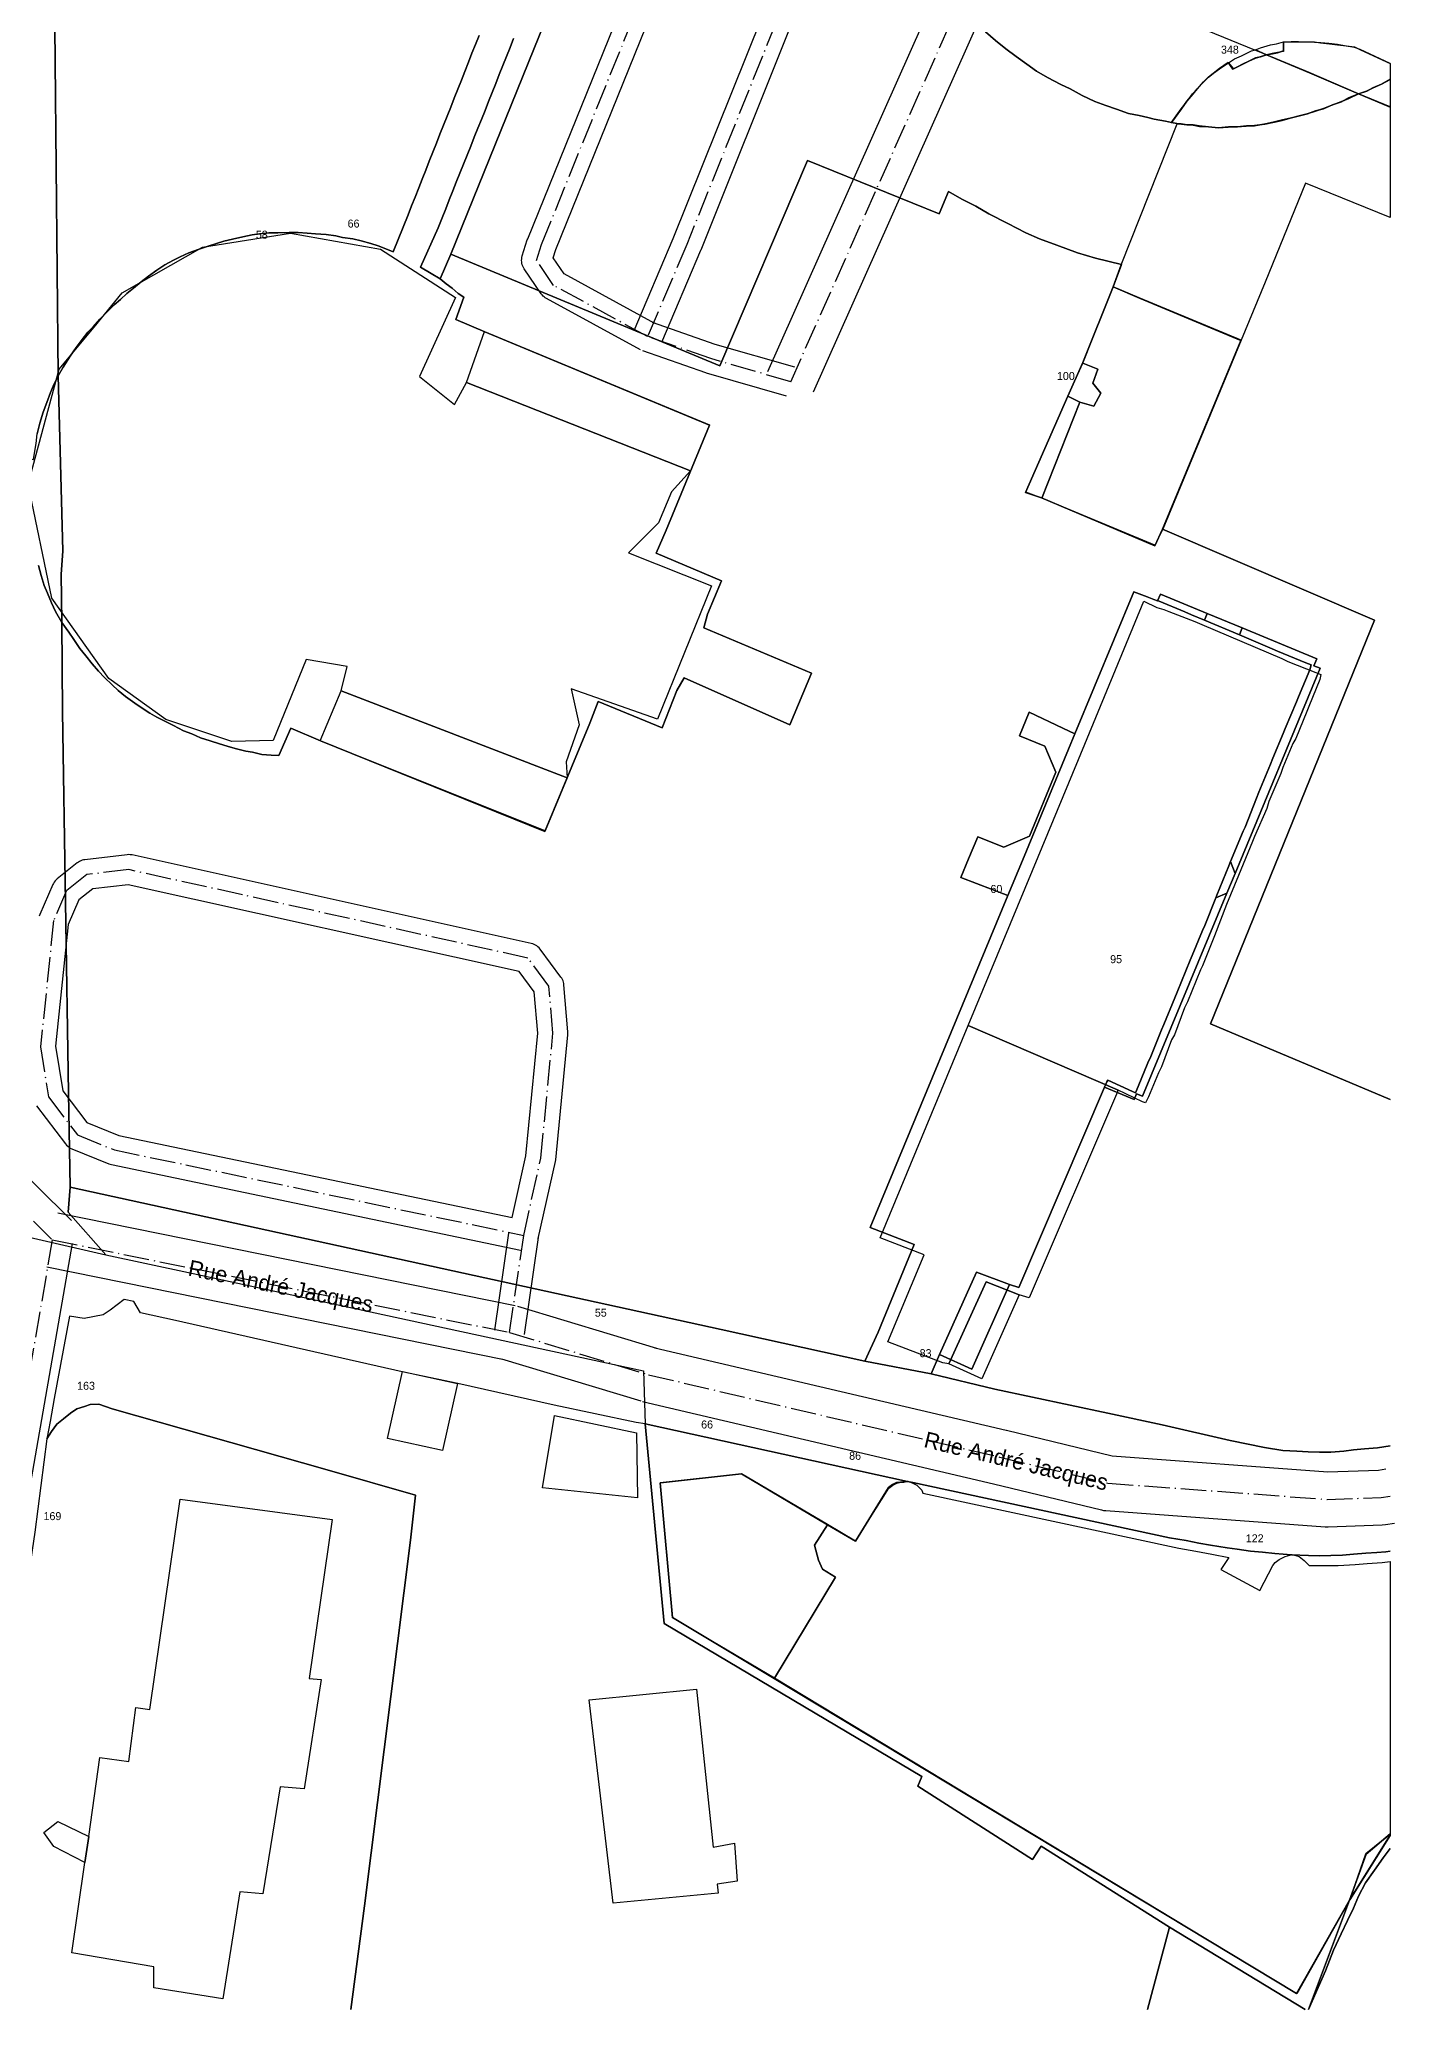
# Model space of a CAD drawing. Header units: metres. Extents: x 1927837 to 1929083, y 4266568 to 4267119.
# Drawn here: x 1928312.3 to 1928447.8, y 4266570.1 to 4266767 of the extents above; entities that cross this region are included whole.
import ezdxf
from ezdxf.enums import TextEntityAlignment as Align

# ---------------------------------------------------------------- set-up
doc = ezdxf.new("R2010")
doc.units = ezdxf.units.M
doc.linetypes.add('DASHDOT', pattern=[3.556, 2.54, -0.508, 0, -0.508])
for name, color, linetype in [('BAT_BATI', 8, 'CONTINUOUS'), ('CAD_LIMITE', 94, 'CONTINUOUS'), ('TXT_ADRESSE', 8, 'CONTINUOUS'), ('TXT_VOIE', 7, 'CONTINUOUS'), ('VOI_AXE', 1, 'DASHDOT'), ('VOI_BORDURE', 7, 'CONTINUOUS')]:
    doc.layers.add(name, color=color, linetype=linetype)

msp = doc.modelspace()

# ---------------------------------------------------------------- linework, layer by layer
at = {"layer": 'BAT_BATI'}
for points in [[(1928431.82, 4266765.09), (1928432.52, 4266765.39), (1928432.92, 4266765.59), (1928433.53, 4266765.89), (1928433.93, 4266765.99), (1928435.03, 4266765.49), (1928434.43, 4266765.29), (1928433.93, 4266765.19), (1928433.32, 4266764.89), (1928432.72, 4266764.59), (1928432.12, 4266764.29), (1928431.72, 4266764.09), (1928431.22, 4266764.69)], [(1928434.43, 4266766.19), (1928435.43, 4266766.49), (1928436.03, 4266766.59), (1928436.73, 4266766.79), (1928436.73, 4266765.89), (1928436.13, 4266765.69), (1928435.63, 4266765.59), (1928435.03, 4266765.49), (1928433.93, 4266765.99)], [(1928446.53, 4266762.57), (1928445.63, 4266762.17), (1928445.03, 4266761.87), (1928444.23, 4266761.58), (1928439.33, 4266763.68), (1928435.03, 4266765.49), (1928435.63, 4266765.59), (1928436.13, 4266765.69), (1928436.73, 4266765.89), (1928436.73, 4266766.79), (1928437.53, 4266766.79), (1928438.23, 4266766.78), (1928439.03, 4266766.78), (1928439.83, 4266766.78), (1928440.43, 4266766.68), (1928441.33, 4266766.58), (1928442.13, 4266766.48), (1928443.03, 4266766.38), (1928443.83, 4266766.28), (1928444.43, 4266765.98), (1928447.4, 4266764.62), (1928447.4, 4266763.05)], [(1928426.51, 4266760.09), (1928427.12, 4266760.89), (1928427.62, 4266761.59), (1928428.12, 4266762.09), (1928428.72, 4266762.79), (1928429.22, 4266763.29), (1928430.32, 4266764.09), (1928431.22, 4266764.69), (1928431.72, 4266764.09), (1928432.12, 4266764.29), (1928432.72, 4266764.59), (1928433.32, 4266764.89), (1928433.93, 4266765.19), (1928434.43, 4266765.29), (1928435.03, 4266765.49), (1928439.33, 4266763.68), (1928444.23, 4266761.58), (1928443.23, 4266761.18), (1928442.53, 4266760.78), (1928441.63, 4266760.48), (1928440.73, 4266760.08), (1928439.93, 4266759.88), (1928439.12, 4266759.58), (1928438.32, 4266759.38), (1928437.52, 4266759.18), (1928436.62, 4266758.98), (1928435.82, 4266758.78), (1928434.92, 4266758.58), (1928433.82, 4266758.38), (1928433.02, 4266758.38), (1928432.12, 4266758.28), (1928431.22, 4266758.28), (1928430.22, 4266758.19), (1928429.22, 4266758.29), (1928428.31, 4266758.39), (1928427.71, 4266758.49), (1928427.11, 4266758.49), (1928426.51, 4266758.59), (1928426.11, 4266758.59), (1928425.51, 4266758.69)], [(1928444.23, 4266761.58), (1928445.03, 4266761.87), (1928445.63, 4266762.17), (1928446.53, 4266762.57), (1928447.4, 4266763.05), (1928447.4, 4266760.27)], [(1928438.92, 4266752.67), (1928434.9, 4266742.77), (1928432.5, 4266736.97), (1928422.29, 4266741.18), (1928419.69, 4266742.28), (1928420.5, 4266744.48), (1928426.11, 4266758.59), (1928426.51, 4266758.59), (1928427.11, 4266758.49), (1928427.71, 4266758.49), (1928428.31, 4266758.39), (1928429.22, 4266758.29), (1928430.22, 4266758.19), (1928431.22, 4266758.28), (1928432.12, 4266758.28), (1928433.02, 4266758.38), (1928433.82, 4266758.38), (1928434.92, 4266758.58), (1928435.82, 4266758.78), (1928436.62, 4266758.98), (1928437.52, 4266759.18), (1928438.32, 4266759.38), (1928439.12, 4266759.58), (1928439.93, 4266759.88), (1928440.73, 4266760.08), (1928441.63, 4266760.48), (1928442.53, 4266760.78), (1928443.23, 4266761.18), (1928444.23, 4266761.58), (1928447.4, 4266760.27), (1928447.4, 4266749.23)], [(1928375.54, 4266721.81), (1928374.24, 4266718.71), (1928371.23, 4266715.71), (1928379.53, 4266712.4), (1928374.12, 4266699.09), (1928365.51, 4266702.1), (1928366.31, 4266698.5), (1928365.01, 4266694.8), (1928365.1, 4266693.2), (1928342.49, 4266701.92), (1928343.1, 4266704.33), (1928339, 4266705.03), (1928335.69, 4266696.93), (1928331.58, 4266696.83), (1928324.98, 4266699.04), (1928319.28, 4266703.15), (1928313.58, 4266711.16), (1928311.19, 4266722.57), (1928314.3, 4266734.08), (1928317.81, 4266738.28), (1928320.62, 4266741.68), (1928328.63, 4266746.27), (1928337.43, 4266747.67), (1928346.44, 4266746.06), (1928353.94, 4266741.24), (1928350.33, 4266733.34), (1928353.83, 4266730.54), (1928355.03, 4266732.74), (1928377.44, 4266723.91)], [(1928416.38, 4266730.78), (1928417.78, 4266730.38), (1928418.48, 4266731.68), (1928417.68, 4266732.68), (1928418.18, 4266734.08), (1928416.68, 4266734.68), (1928419.69, 4266742.28), (1928422.29, 4266741.18), (1928432.5, 4266736.97), (1928424.67, 4266718.06), (1928423.87, 4266716.46), (1928412.57, 4266721.17)], [(1928355.03, 4266732.74), (1928356.84, 4266737.84), (1928379.35, 4266728.51), (1928377.44, 4266723.91)], [(1928418.18, 4266734.08), (1928417.68, 4266732.68), (1928418.48, 4266731.68), (1928417.78, 4266730.38), (1928416.38, 4266730.78), (1928415.18, 4266731.38), (1928416.68, 4266734.68)], [(1928412.57, 4266721.17), (1928410.97, 4266721.78), (1928415.18, 4266731.38), (1928416.38, 4266730.78)], [(1928416.25, 4266695.05), (1928422.77, 4266710.86), (1928424.07, 4266710.25), (1928424.77, 4266710.05), (1928425.27, 4266709.85), (1928427.87, 4266708.85), (1928428.57, 4266708.55), (1928436.57, 4266705.14), (1928437.17, 4266704.84), (1928439.97, 4266703.73), (1928440.47, 4266703.53), (1928440.37, 4266703.03), (1928439.27, 4266700.33), (1928439.07, 4266699.83), (1928437.96, 4266697.13), (1928437.66, 4266696.63), (1928436.66, 4266694.23), (1928436.46, 4266693.63), (1928435.26, 4266690.83), (1928435.06, 4266690.13), (1928433.85, 4266687.33), (1928433.65, 4266686.83), (1928432.25, 4266683.43), (1928431.04, 4266680.53), (1928429.84, 4266677.42), (1928429.64, 4266676.92), (1928428.64, 4266674.42), (1928428.44, 4266674.02), (1928427.13, 4266670.82), (1928426.83, 4266670.22), (1928425.83, 4266667.52), (1928425.53, 4266667.02), (1928424.52, 4266664.32), (1928424.22, 4266663.72), (1928423.22, 4266661.32), (1928422.92, 4266660.72), (1928422.62, 4266660.82), (1928420.12, 4266662.02), (1928405.21, 4266668.44), (1928411.63, 4266683.95)], [(1928365.1, 4266693.2), (1928362.9, 4266687.9), (1928340.39, 4266696.92), (1928342.49, 4266701.92)], [(1928405.21, 4266668.44), (1928420.12, 4266662.02), (1928420.12, 4266661.82), (1928411.29, 4266641.21), (1928410.29, 4266641.51), (1928406.99, 4266642.82), (1928403.28, 4266634.62), (1928402.68, 4266634.72), (1928397.18, 4266636.82), (1928400.79, 4266645.53), (1928396.39, 4266647.23)], [(1928406.99, 4266642.82), (1928410.29, 4266641.51), (1928406.58, 4266633.11), (1928403.28, 4266634.62)], [(1928352.63, 4266625.96), (1928347.13, 4266627.16), (1928348.64, 4266633.87), (1928354.14, 4266632.66)], [(1928372.14, 4266621.23), (1928362.64, 4266622.24), (1928363.84, 4266629.45), (1928372.05, 4266627.74)], [(1928389.85, 4266616.51), (1928390.25, 4266615.01), (1928390.65, 4266614.11), (1928391.95, 4266613.31), (1928385.84, 4266603.21), (1928375.63, 4266609.22), (1928374.45, 4266622.73), (1928382.55, 4266623.63), (1928391.15, 4266618.52)], [(1928444.96, 4266585.64), (1928443.36, 4266581.04), (1928438.05, 4266571.63), (1928385.84, 4266603.21), (1928391.95, 4266613.31), (1928390.65, 4266614.11), (1928390.25, 4266615.01), (1928389.85, 4266616.51), (1928391.15, 4266618.52), (1928393.95, 4266616.91), (1928397.26, 4266622.21), (1928397.66, 4266622.51), (1928398.06, 4266622.71), (1928398.46, 4266622.81), (1928398.76, 4266622.81), (1928399.16, 4266622.91), (1928399.66, 4266622.71), (1928400.06, 4266622.51), (1928400.37, 4266622.21), (1928400.56, 4266622.01), (1928400.66, 4266621.71), (1928426.28, 4266616.18), (1928427.98, 4266615.88), (1928429.58, 4266615.58), (1928431.28, 4266615.27), (1928430.48, 4266614.07), (1928434.38, 4266611.97), (1928435.68, 4266614.47), (1928435.89, 4266614.77), (1928436.29, 4266615.07), (1928436.89, 4266615.37), (1928437.59, 4266615.57), (1928438.29, 4266615.37), (1928438.79, 4266614.97), (1928439.29, 4266614.47), (1928440.49, 4266614.46), (1928442.19, 4266614.46), (1928443.89, 4266614.56), (1928445.09, 4266614.66), (1928446.59, 4266614.76), (1928447.4, 4266614.87), (1928447.4, 4266587.6)], [(1928323.76, 4266572.24), (1928323.76, 4266574.34), (1928315.56, 4266575.75), (1928316.86, 4266584.76), (1928317.27, 4266587.36), (1928318.38, 4266595.27), (1928321.28, 4266594.86), (1928321.98, 4266600.27), (1928323.38, 4266600.06), (1928326.41, 4266621.08), (1928341.62, 4266619.06), (1928339.3, 4266603.15), (1928340.5, 4266603.05), (1928338.79, 4266592.14), (1928336.39, 4266592.35), (1928334.68, 4266581.64), (1928332.37, 4266581.84), (1928330.66, 4266571.13)], [(1928379.71, 4266586.3), (1928381.82, 4266586.7), (1928382.11, 4266582.9), (1928380.11, 4266582.6), (1928380.21, 4266581.7), (1928369.7, 4266580.71), (1928367.32, 4266601.02), (1928378.03, 4266602.11)], [(1928313.76, 4266586.36), (1928312.76, 4266587.76), (1928314.17, 4266588.86), (1928317.27, 4266587.36), (1928316.86, 4266584.76)], [(1928443.36, 4266581.04), (1928444.96, 4266585.64), (1928447.4, 4266587.6), (1928447.4, 4266587.47)]]:
    msp.add_lwpolyline(points, close=True, dxfattribs=at)
at = {"layer": 'CAD_LIMITE'}
for points in [[(1928308.32, 4266725.21), (1928311.75, 4266725.05), (1928311.86, 4266725.88), (1928312, 4266726.62), (1928312.12, 4266727.6), (1928312.36, 4266728.68), (1928312.69, 4266729.75), (1928313.06, 4266730.73), (1928313.44, 4266731.74), (1928313.72, 4266732.37), (1928314.21, 4266733.4), (1928313.72, 4266785.74), (1928317.51, 4266803.22), (1928307.25, 4266804.77), (1928307.35, 4266796.95), (1928307.62, 4266773.39), (1928307.62, 4266773.17), (1928307.91, 4266772.77), (1928307.63, 4266772.75), (1928307.6, 4266769.61), (1928308.32, 4266725.21)], [(1928313.72, 4266785.74), (1928314.21, 4266733.4), (1928314.71, 4266734.26), (1928315.41, 4266735.35), (1928316.01, 4266736.23), (1928316.61, 4266737.02), (1928317.18, 4266737.75), (1928317.69, 4266738.31), (1928318.38, 4266739.05), (1928319.16, 4266739.87), (1928319.81, 4266740.48), (1928320.43, 4266741.02), (1928321.08, 4266741.64), (1928321.73, 4266742.17), (1928322.51, 4266742.81), (1928323.23, 4266743.36), (1928324.08, 4266743.97), (1928324.88, 4266744.49), (1928325.75, 4266744.95), (1928326.42, 4266745.28), (1928327.28, 4266745.69), (1928328.22, 4266746.03), (1928329.09, 4266746.33), (1928330.03, 4266746.62), (1928330.77, 4266746.86), (1928331.64, 4266747.07), (1928332.66, 4266747.29), (1928333.61, 4266747.48), (1928334.33, 4266747.61), (1928335.26, 4266747.7), (1928336.18, 4266747.71), (1928337.29, 4266747.73), (1928338.22, 4266747.72), (1928339.11, 4266747.65), (1928339.94, 4266747.58), (1928341, 4266747.52), (1928341.98, 4266747.38), (1928342.63, 4266747.24), (1928343.67, 4266747.08), (1928344.51, 4266746.91), (1928345.46, 4266746.63), (1928346.21, 4266746.39), (1928346.98, 4266746.1), (1928347.69, 4266745.81), (1928349.2, 4266749.49), (1928349.55, 4266750.38), (1928349.91, 4266751.27), (1928350.26, 4266752.18), (1928350.61, 4266753.07), (1928350.97, 4266753.97), (1928351.32, 4266754.86), (1928351.68, 4266755.75), (1928352.05, 4266756.66), (1928352.38, 4266757.56), (1928352.75, 4266758.45), (1928353.1, 4266759.36), (1928353.46, 4266760.26), (1928353.81, 4266761.15), (1928354.17, 4266762.05), (1928354.53, 4266762.95), (1928354.88, 4266763.84), (1928355.25, 4266764.75), (1928355.58, 4266765.64), (1928355.95, 4266766.53), (1928356.3, 4266767.43)], [(1928359.75, 4266767.12), (1928359.39, 4266766.22), (1928359.03, 4266765.32), (1928358.66, 4266764.42), (1928358.31, 4266763.53), (1928357.96, 4266762.63), (1928357.61, 4266761.74), (1928357.24, 4266760.84), (1928356.89, 4266759.93), (1928356.53, 4266759.04), (1928356.16, 4266758.15), (1928355.81, 4266757.25), (1928355.46, 4266756.37), (1928355.1, 4266755.47), (1928354.75, 4266754.57), (1928354.38, 4266753.67), (1928354.02, 4266752.77), (1928353.66, 4266751.89), (1928353.3, 4266750.99), (1928352.96, 4266750.08), (1928352.6, 4266749.19), (1928352.2, 4266748.2), (1928350.44, 4266744.25), (1928351.5, 4266743.64), (1928352.41, 4266743.11), (1928353.47, 4266745.56), (1928364.54, 4266772.93)], [(1928364.54, 4266772.93), (1928353.47, 4266745.56), (1928380.36, 4266734.39), (1928389.13, 4266754.94), (1928402.31, 4266749.58), (1928403.22, 4266751.81), (1928404.57, 4266751.07), (1928405.97, 4266750.36), (1928407.27, 4266749.61), (1928409.17, 4266748.64), (1928410.96, 4266747.71), (1928412.33, 4266747.08), (1928414.07, 4266746.45), (1928416.14, 4266745.7), (1928417.93, 4266745.16), (1928420.52, 4266744.52), (1928419.7, 4266742.29), (1928422.34, 4266741.15), (1928432.46, 4266736.92), (1928424.62, 4266718.08), (1928445.82, 4266708.98), (1928429.43, 4266668.62), (1928447.4, 4266661.05)], [(1928425.55, 4266758.73), (1928426.52, 4266760.08), (1928427.07, 4266760.86), (1928427.66, 4266761.56), (1928428.1, 4266762.1), (1928428.72, 4266762.76), (1928429.22, 4266763.26), (1928430.32, 4266764.13), (1928431.21, 4266764.72), (1928431.68, 4266764.05), (1928432.12, 4266764.29), (1928432.71, 4266764.59), (1928433.28, 4266764.86), (1928433.93, 4266765.15), (1928434.41, 4266765.3), (1928435.03, 4266765.48), (1928433.88, 4266765.97), (1928422.77, 4266770.5)], [(1928356.3, 4266767.43), (1928355.95, 4266766.53), (1928355.58, 4266765.64), (1928355.25, 4266764.75), (1928354.88, 4266763.84), (1928354.53, 4266762.95), (1928354.17, 4266762.05), (1928353.81, 4266761.15), (1928353.46, 4266760.26), (1928353.1, 4266759.36), (1928352.75, 4266758.45), (1928352.38, 4266757.56), (1928352.05, 4266756.66), (1928351.68, 4266755.75), (1928351.32, 4266754.86), (1928350.97, 4266753.97), (1928350.61, 4266753.07), (1928350.26, 4266752.18), (1928349.91, 4266751.27), (1928349.55, 4266750.38), (1928349.2, 4266749.49), (1928347.69, 4266745.81), (1928346.98, 4266746.1), (1928346.21, 4266746.39), (1928345.46, 4266746.63), (1928344.51, 4266746.91), (1928343.67, 4266747.08), (1928342.63, 4266747.24), (1928341.98, 4266747.38), (1928341, 4266747.52), (1928339.94, 4266747.58), (1928339.11, 4266747.65), (1928338.22, 4266747.72), (1928337.29, 4266747.73), (1928336.18, 4266747.71), (1928335.26, 4266747.7), (1928334.33, 4266747.61), (1928333.61, 4266747.48), (1928332.66, 4266747.29), (1928331.64, 4266747.07), (1928330.77, 4266746.86), (1928330.03, 4266746.62), (1928329.09, 4266746.33), (1928328.22, 4266746.03), (1928327.28, 4266745.69), (1928326.42, 4266745.28), (1928325.75, 4266744.95), (1928324.88, 4266744.49), (1928324.08, 4266743.97), (1928323.23, 4266743.36), (1928322.51, 4266742.81), (1928321.73, 4266742.17), (1928321.08, 4266741.64), (1928320.43, 4266741.02), (1928319.81, 4266740.48), (1928319.16, 4266739.87), (1928318.38, 4266739.05), (1928317.69, 4266738.31), (1928317.18, 4266737.75), (1928316.61, 4266737.02), (1928316.01, 4266736.23), (1928315.41, 4266735.35), (1928314.71, 4266734.26), (1928314.21, 4266733.4)], [(1928314.21, 4266733.4), (1928314.66, 4266715.9), (1928314.51, 4266713.53), (1928314.54, 4266711.24), (1928314.56, 4266708.74), (1928315.27, 4266707.77), (1928315.78, 4266707.04), (1928316.37, 4266706.13), (1928316.97, 4266705.4), (1928317.62, 4266704.59), (1928318.23, 4266703.88), (1928318.83, 4266703.24), (1928319.6, 4266702.5), (1928320.22, 4266701.95), (1928320.95, 4266701.35), (1928321.88, 4266700.67), (1928322.59, 4266700.19), (1928323.38, 4266699.67), (1928324.08, 4266699.28), (1928324.87, 4266698.88), (1928325.73, 4266698.44), (1928326.73, 4266697.91), (1928327.58, 4266697.61), (1928328.43, 4266697.21), (1928329.39, 4266696.91), (1928330.35, 4266696.6), (1928331.1, 4266696.38), (1928331.9, 4266696.13), (1928332.96, 4266695.88), (1928333.64, 4266695.78), (1928334.56, 4266695.55), (1928335.49, 4266695.49), (1928336.27, 4266695.43), (1928337.47, 4266698.18), (1928340.43, 4266696.91), (1928362.86, 4266687.86), (1928367.36, 4266698.67), (1928368.19, 4266700.83), (1928374.61, 4266698.21), (1928376.06, 4266701.95), (1928376.8, 4266703.22), (1928387.36, 4266698.51), (1928389.52, 4266703.68), (1928378.77, 4266708.22), (1928379.15, 4266709.58), (1928380.55, 4266712.91), (1928373.99, 4266715.68), (1928374.99, 4266717.98), (1928379.32, 4266728.46), (1928356.86, 4266737.79), (1928353.96, 4266739.02), (1928354.78, 4266741.26), (1928354.22, 4266741.64), (1928353.59, 4266742.17), (1928353.02, 4266742.58), (1928352.41, 4266743.11), (1928351.5, 4266743.64), (1928350.44, 4266744.25), (1928352.2, 4266748.2), (1928352.6, 4266749.19), (1928352.96, 4266750.08), (1928353.3, 4266750.99), (1928353.66, 4266751.89), (1928354.02, 4266752.77), (1928354.38, 4266753.67), (1928354.75, 4266754.57), (1928355.1, 4266755.47), (1928355.46, 4266756.37), (1928355.81, 4266757.25), (1928356.16, 4266758.15), (1928356.53, 4266759.04), (1928356.89, 4266759.93), (1928357.24, 4266760.84), (1928357.61, 4266761.74), (1928357.96, 4266762.63), (1928358.31, 4266763.53), (1928358.66, 4266764.42), (1928359.03, 4266765.32), (1928359.39, 4266766.22), (1928359.75, 4266767.12)], [(1928447.4, 4266760.29), (1928444.24, 4266761.59), (1928443.26, 4266761.13), (1928442.48, 4266760.8), (1928441.57, 4266760.45), (1928440.72, 4266760.11), (1928439.92, 4266759.85), (1928439.1, 4266759.6), (1928438.3, 4266759.39), (1928437.54, 4266759.18), (1928436.61, 4266758.94), (1928435.83, 4266758.76), (1928434.87, 4266758.55), (1928433.85, 4266758.42), (1928433.01, 4266758.36), (1928432.11, 4266758.28), (1928431.2, 4266758.26), (1928430.22, 4266758.2), (1928429.22, 4266758.28), (1928428.35, 4266758.32), (1928427.69, 4266758.46), (1928427.08, 4266758.48), (1928426.53, 4266758.55), (1928426.06, 4266758.61), (1928425.55, 4266758.73), (1928424.92, 4266758.86), (1928423.81, 4266759.06), (1928423.17, 4266759.23), (1928422.29, 4266759.43), (1928421.22, 4266759.63), (1928420.02, 4266760.05), (1928418.97, 4266760.43), (1928417.88, 4266760.83), (1928416.61, 4266761.44), (1928415.4, 4266762.08), (1928414.47, 4266762.52), (1928413.15, 4266763.23), (1928412.05, 4266763.86), (1928411.08, 4266764.56), (1928409.99, 4266765.31), (1928408.97, 4266766.09), (1928407.93, 4266766.91), (1928406.94, 4266767.8)], [(1928406.94, 4266767.8), (1928407.93, 4266766.91), (1928408.97, 4266766.09), (1928409.99, 4266765.31), (1928411.08, 4266764.56), (1928412.05, 4266763.86), (1928413.15, 4266763.23), (1928414.47, 4266762.52), (1928415.4, 4266762.08), (1928416.61, 4266761.44), (1928417.88, 4266760.83), (1928418.97, 4266760.43), (1928420.02, 4266760.05), (1928421.22, 4266759.63), (1928422.29, 4266759.43), (1928423.17, 4266759.23), (1928423.81, 4266759.06), (1928424.92, 4266758.86), (1928425.55, 4266758.73)], [(1928447.4, 4266764.61), (1928444.4, 4266766.01), (1928443.83, 4266766.23), (1928443, 4266766.36), (1928442.14, 4266766.51), (1928441.28, 4266766.61), (1928440.48, 4266766.68), (1928439.83, 4266766.73), (1928439.06, 4266766.76), (1928438.24, 4266766.8), (1928437.49, 4266766.78), (1928436.72, 4266766.76), (1928436.74, 4266765.83), (1928436.13, 4266765.71), (1928435.59, 4266765.61), (1928435.03, 4266765.48), (1928439.3, 4266763.71), (1928444.24, 4266761.59)], [(1928444.24, 4266761.59), (1928439.3, 4266763.71), (1928435.03, 4266765.48), (1928434.41, 4266765.3), (1928433.93, 4266765.15), (1928433.28, 4266764.86), (1928432.71, 4266764.59), (1928432.12, 4266764.29), (1928431.68, 4266764.05), (1928431.21, 4266764.72), (1928430.32, 4266764.13), (1928429.22, 4266763.26), (1928428.72, 4266762.76), (1928428.1, 4266762.1), (1928427.66, 4266761.56), (1928427.07, 4266760.86), (1928426.52, 4266760.08), (1928425.55, 4266758.73), (1928426.06, 4266758.61), (1928426.53, 4266758.55), (1928427.08, 4266758.48), (1928427.69, 4266758.46), (1928428.35, 4266758.32), (1928429.22, 4266758.28), (1928430.22, 4266758.2), (1928431.2, 4266758.26), (1928432.11, 4266758.28), (1928433.01, 4266758.36), (1928433.85, 4266758.42), (1928434.87, 4266758.55), (1928435.83, 4266758.76), (1928436.61, 4266758.94), (1928437.54, 4266759.18), (1928438.3, 4266759.39), (1928439.1, 4266759.6), (1928439.92, 4266759.85), (1928440.72, 4266760.11), (1928441.57, 4266760.45), (1928442.48, 4266760.8), (1928443.26, 4266761.13), (1928444.24, 4266761.59)], [(1928447.4, 4266763.02), (1928446.52, 4266762.57), (1928445.65, 4266762.19), (1928445.06, 4266761.86), (1928444.24, 4266761.59), (1928447.4, 4266760.29)], [(1928444.24, 4266761.59), (1928445.06, 4266761.86), (1928445.65, 4266762.19), (1928446.52, 4266762.57), (1928447.4, 4266763.02)], [(1928447.4, 4266661.05), (1928429.43, 4266668.62), (1928445.82, 4266708.98), (1928424.62, 4266718.08), (1928423.87, 4266716.41), (1928412.52, 4266721.19), (1928410.94, 4266721.75), (1928415.18, 4266731.36), (1928416.67, 4266734.73), (1928419.7, 4266742.29), (1928420.52, 4266744.52), (1928417.93, 4266745.16), (1928416.14, 4266745.7), (1928414.07, 4266746.45), (1928412.33, 4266747.08), (1928410.96, 4266747.71), (1928409.17, 4266748.64), (1928407.27, 4266749.61), (1928405.97, 4266750.36), (1928404.57, 4266751.07), (1928403.22, 4266751.81), (1928402.31, 4266749.58), (1928389.13, 4266754.94), (1928380.36, 4266734.39), (1928353.47, 4266745.56), (1928352.41, 4266743.11), (1928353.02, 4266742.58), (1928353.59, 4266742.17), (1928354.22, 4266741.64), (1928354.78, 4266741.26), (1928353.96, 4266739.02), (1928356.86, 4266737.79), (1928379.32, 4266728.46), (1928374.99, 4266717.98), (1928373.99, 4266715.68), (1928380.55, 4266712.91), (1928379.15, 4266709.58), (1928378.77, 4266708.22), (1928389.52, 4266703.68), (1928387.36, 4266698.51), (1928376.8, 4266703.22), (1928376.06, 4266701.95), (1928374.61, 4266698.21), (1928368.19, 4266700.83), (1928367.36, 4266698.67), (1928362.86, 4266687.86), (1928340.43, 4266696.91), (1928337.47, 4266698.18), (1928336.27, 4266695.43), (1928335.49, 4266695.49), (1928334.56, 4266695.55), (1928333.64, 4266695.78), (1928332.96, 4266695.88), (1928331.9, 4266696.13), (1928331.1, 4266696.38), (1928330.35, 4266696.6), (1928329.39, 4266696.91), (1928328.43, 4266697.21), (1928327.58, 4266697.61), (1928326.73, 4266697.91), (1928325.73, 4266698.44), (1928324.87, 4266698.88), (1928324.08, 4266699.28), (1928323.38, 4266699.67), (1928322.59, 4266700.19), (1928321.88, 4266700.67), (1928320.95, 4266701.35), (1928320.22, 4266701.95), (1928319.6, 4266702.5), (1928318.83, 4266703.24), (1928318.23, 4266703.88), (1928317.62, 4266704.59), (1928316.97, 4266705.4), (1928316.37, 4266706.13), (1928315.78, 4266707.04), (1928315.27, 4266707.77), (1928314.56, 4266708.74), (1928314.63, 4266699.84), (1928315.25, 4266661.72), (1928315.41, 4266652.29), (1928380.49, 4266638.04), (1928394.88, 4266634.88)], [(1928419.7, 4266742.29), (1928416.67, 4266734.73), (1928415.18, 4266731.36), (1928410.94, 4266721.75), (1928412.52, 4266721.19), (1928423.87, 4266716.41), (1928424.62, 4266718.08), (1928432.46, 4266736.92), (1928422.34, 4266741.15), (1928419.7, 4266742.29)], [(1928312.23, 4266714.45), (1928312.49, 4266713.43), (1928312.8, 4266712.45), (1928313.15, 4266711.66), (1928313.53, 4266710.71), (1928313.95, 4266709.85), (1928314.56, 4266708.74), (1928314.54, 4266711.24), (1928314.51, 4266713.53), (1928314.66, 4266715.9), (1928314.21, 4266733.4), (1928313.72, 4266732.37), (1928313.44, 4266731.74), (1928313.06, 4266730.73), (1928312.69, 4266729.75), (1928312.36, 4266728.68), (1928312.12, 4266727.6)], [(1928318.97, 4266645.52), (1928315.21, 4266649.8), (1928315.41, 4266652.29), (1928315.25, 4266661.72), (1928314.63, 4266699.84), (1928314.56, 4266708.74), (1928313.95, 4266709.85), (1928313.53, 4266710.71), (1928313.15, 4266711.66), (1928312.8, 4266712.45), (1928312.49, 4266713.43), (1928312.23, 4266714.45)], [(1928394.88, 4266634.88), (1928396.21, 4266637.8), (1928399.81, 4266646.54), (1928395.4, 4266648.25), (1928409.17, 4266681.43), (1928404.48, 4266683.25), (1928405.25, 4266685.1), (1928406.17, 4266687.3), (1928408.76, 4266686.29), (1928411.33, 4266687.38), (1928413.96, 4266693.76), (1928412.88, 4266696.37), (1928410.32, 4266697.42), (1928411.29, 4266699.78), (1928414.68, 4266698.18), (1928415.88, 4266697.61), (1928421.76, 4266711.81), (1928423.09, 4266711.29), (1928423.78, 4266711.04), (1928424.15, 4266710.91), (1928424.43, 4266711.56), (1928429.09, 4266709.64), (1928432.61, 4266708.19), (1928440.05, 4266705.09), (1928439.77, 4266704.42), (1928440.41, 4266704.18), (1928431.89, 4266683.66), (1928431.06, 4266681.69), (1928422.65, 4266661.4), (1928422.03, 4266661.63), (1928421.79, 4266661.04), (1928418.83, 4266662.27), (1928410.26, 4266642.26), (1928409.32, 4266642.55), (1928405.57, 4266634.08), (1928402.32, 4266635.56), (1928401.49, 4266633.61), (1928407.87, 4266632.1), (1928419.17, 4266629.68), (1928424.61, 4266628.51), (1928431.41, 4266626.97), (1928434.85, 4266626.27), (1928436.67, 4266625.97), (1928438.08, 4266625.9), (1928439.19, 4266625.84), (1928440.34, 4266625.8), (1928441.47, 4266625.79), (1928442.76, 4266625.88), (1928443.73, 4266626.02), (1928444.84, 4266626.14), (1928446.14, 4266626.21), (1928447.4, 4266626.44)], [(1928394.88, 4266634.88), (1928401.49, 4266633.61), (1928402.32, 4266635.56), (1928406.02, 4266643.78), (1928409.32, 4266642.55), (1928410.26, 4266642.26), (1928418.83, 4266662.27), (1928419.08, 4266662.83), (1928419.16, 4266662.98), (1928421.63, 4266661.86), (1928421.95, 4266661.71), (1928422.21, 4266662.34), (1928423.18, 4266664.72), (1928423.47, 4266665.36), (1928424.55, 4266668.02), (1928424.78, 4266668.56), (1928425.87, 4266671.2), (1928426.09, 4266671.78), (1928427.41, 4266674.97), (1928427.61, 4266675.43), (1928428.64, 4266677.95), (1928428.87, 4266678.46), (1928429.96, 4266681.2), (1928430.08, 4266681.47), (1928431.28, 4266684.42), (1928431.45, 4266684.84), (1928432.69, 4266687.87), (1928432.89, 4266688.28), (1928434.02, 4266691.16), (1928434.28, 4266691.78), (1928435.44, 4266694.58), (1928435.68, 4266695.19), (1928436.7, 4266697.64), (1928436.91, 4266698.13), (1928438.03, 4266700.81), (1928438.22, 4266701.3), (1928439.37, 4266704.02), (1928439.51, 4266704.49), (1928438.96, 4266704.69), (1928436.13, 4266705.87), (1928435.59, 4266706.12), (1928432.33, 4266707.5), (1928428.82, 4266708.97), (1928427.54, 4266709.51), (1928426.87, 4266709.82), (1928424.3, 4266710.87), (1928424.15, 4266710.91), (1928423.78, 4266711.04), (1928423.09, 4266711.29), (1928421.76, 4266711.81), (1928415.88, 4266697.61), (1928415.24, 4266696.07), (1928410.62, 4266684.93), (1928409.17, 4266681.43), (1928395.4, 4266648.25), (1928399.81, 4266646.54), (1928396.21, 4266637.8), (1928394.88, 4266634.88)], [(1928429.09, 4266709.64), (1928424.43, 4266711.56), (1928424.15, 4266710.91), (1928424.3, 4266710.87), (1928426.87, 4266709.82), (1928427.54, 4266709.51), (1928428.82, 4266708.97), (1928429.09, 4266709.64)], [(1928432.61, 4266708.19), (1928429.09, 4266709.64), (1928428.82, 4266708.97), (1928432.33, 4266707.5), (1928432.61, 4266708.19)], [(1928431.89, 4266683.66), (1928440.41, 4266704.18), (1928439.77, 4266704.42), (1928440.05, 4266705.09), (1928432.61, 4266708.19), (1928432.33, 4266707.5), (1928435.59, 4266706.12), (1928436.13, 4266705.87), (1928438.96, 4266704.69), (1928439.51, 4266704.49), (1928439.37, 4266704.02), (1928438.22, 4266701.3), (1928438.03, 4266700.81), (1928436.91, 4266698.13), (1928436.7, 4266697.64), (1928435.68, 4266695.19), (1928435.44, 4266694.58), (1928434.28, 4266691.78), (1928434.02, 4266691.16), (1928432.89, 4266688.28), (1928432.69, 4266687.87), (1928431.45, 4266684.84), (1928431.89, 4266683.66)], [(1928415.88, 4266697.61), (1928414.68, 4266698.18), (1928411.29, 4266699.78), (1928410.32, 4266697.42), (1928412.88, 4266696.37), (1928413.96, 4266693.76), (1928411.33, 4266687.38), (1928408.76, 4266686.29), (1928406.17, 4266687.3), (1928405.25, 4266685.1), (1928404.48, 4266683.25), (1928409.17, 4266681.43), (1928410.62, 4266684.93), (1928415.24, 4266696.07), (1928415.88, 4266697.61)], [(1928431.06, 4266681.69), (1928431.89, 4266683.66), (1928431.45, 4266684.84), (1928431.28, 4266684.42), (1928430.08, 4266681.47), (1928429.96, 4266681.2), (1928431.06, 4266681.69)], [(1928418.83, 4266662.27), (1928421.79, 4266661.04), (1928422.03, 4266661.63), (1928422.65, 4266661.4), (1928431.06, 4266681.69), (1928429.96, 4266681.2), (1928428.87, 4266678.46), (1928428.64, 4266677.95), (1928427.61, 4266675.43), (1928427.41, 4266674.97), (1928426.09, 4266671.78), (1928425.87, 4266671.2), (1928424.78, 4266668.56), (1928424.55, 4266668.02), (1928423.47, 4266665.36), (1928423.18, 4266664.72), (1928422.21, 4266662.34), (1928421.95, 4266661.71), (1928421.63, 4266661.86), (1928419.16, 4266662.98), (1928419.08, 4266662.83), (1928418.83, 4266662.27)], [(1928394.88, 4266634.88), (1928380.49, 4266638.04), (1928315.41, 4266652.29), (1928315.21, 4266649.8), (1928318.97, 4266645.52), (1928327.23, 4266643.74), (1928372.75, 4266633.92), (1928372.91, 4266628.61), (1928399.14, 4266622.87), (1928399.68, 4266622.76), (1928425.35, 4266617.24), (1928427.01, 4266616.97), (1928428.27, 4266616.7), (1928429.44, 4266616.51), (1928431.09, 4266616.22), (1928432.11, 4266616.09), (1928433.42, 4266615.91), (1928434.65, 4266615.8), (1928435.87, 4266615.67), (1928437.54, 4266615.52), (1928439.24, 4266615.45), (1928440.36, 4266615.44), (1928441.46, 4266615.46), (1928442.64, 4266615.5), (1928443.74, 4266615.58), (1928444.95, 4266615.68), (1928446.08, 4266615.76), (1928446.96, 4266615.82), (1928447.4, 4266615.9)], [(1928305.34, 4266648.64), (1928318.97, 4266645.52)], [(1928402.32, 4266635.56), (1928405.57, 4266634.08), (1928409.32, 4266642.55), (1928406.02, 4266643.78), (1928402.32, 4266635.56)], [(1928423.15, 4266570.06), (1928425.35, 4266578.29), (1928412.5, 4266586.4), (1928411.62, 4266585.07), (1928400.17, 4266592.4), (1928400.57, 4266593.37), (1928374.79, 4266608.68), (1928372.91, 4266628.61), (1928371.99, 4266628.77), (1928363.82, 4266630.49), (1928354.16, 4266632.65), (1928348.59, 4266633.82), (1928325.93, 4266638.94), (1928322.45, 4266639.73), (1928321.78, 4266640.85), (1928320.81, 4266641.07), (1928320.12, 4266640.53), (1928319.39, 4266639.98), (1928318.71, 4266639.53), (1928316.82, 4266639.16), (1928315.33, 4266639.38), (1928313.8, 4266631.15), (1928313.39, 4266628.87), (1928313.07, 4266627.11), (1928313.55, 4266627.86), (1928314.07, 4266628.6), (1928314.73, 4266629.14), (1928315.45, 4266629.68), (1928316.07, 4266630.14), (1928316.83, 4266630.37), (1928317.42, 4266630.57), (1928318.27, 4266630.6), (1928318.94, 4266630.36), (1928319.61, 4266630.13), (1928341.11, 4266624.02), (1928349.94, 4266621.51), (1928349.43, 4266616.98), (1928344.84, 4266580.45), (1928343.48, 4266570.06)], [(1928447.4, 4266626.44), (1928446.14, 4266626.21), (1928444.84, 4266626.14), (1928443.73, 4266626.02), (1928442.76, 4266625.88), (1928441.47, 4266625.79), (1928440.34, 4266625.8), (1928439.19, 4266625.84), (1928438.08, 4266625.9), (1928436.67, 4266625.97), (1928434.85, 4266626.27), (1928431.41, 4266626.97), (1928424.61, 4266628.51), (1928419.17, 4266629.68), (1928407.87, 4266632.1), (1928401.49, 4266633.61), (1928394.88, 4266634.88)], [(1928343.48, 4266570.06), (1928344.84, 4266580.45), (1928349.43, 4266616.98), (1928349.94, 4266621.51), (1928341.11, 4266624.02), (1928319.61, 4266630.13), (1928318.94, 4266630.36), (1928318.27, 4266630.6), (1928317.42, 4266630.57), (1928316.83, 4266630.37), (1928316.07, 4266630.14), (1928315.45, 4266629.68), (1928314.73, 4266629.14), (1928314.07, 4266628.6), (1928313.55, 4266627.86), (1928313.07, 4266627.11)], [(1928439.23, 4266570.06), (1928443.34, 4266581.02), (1928438.04, 4266571.67), (1928385.79, 4266603.17), (1928375.64, 4266609.26), (1928374.41, 4266622.74), (1928382.52, 4266623.64), (1928391.14, 4266618.55), (1928393.95, 4266616.89), (1928397.22, 4266622.26), (1928397.65, 4266622.55), (1928398.05, 4266622.75), (1928398.43, 4266622.81), (1928398.79, 4266622.83), (1928399.14, 4266622.87), (1928372.91, 4266628.61), (1928374.79, 4266608.68), (1928400.57, 4266593.37), (1928400.17, 4266592.4), (1928411.62, 4266585.07), (1928412.5, 4266586.4), (1928425.35, 4266578.29)], [(1928313.07, 4266627.11), (1928311.86, 4266617.8), (1928311.3, 4266613.97), (1928308.43, 4266594.03), (1928305.94, 4266575.89), (1928305.14, 4266570.06)], [(1928447.4, 4266615.9), (1928446.96, 4266615.82), (1928446.08, 4266615.76), (1928444.95, 4266615.68), (1928443.74, 4266615.58), (1928442.64, 4266615.5), (1928441.46, 4266615.46), (1928440.36, 4266615.44), (1928439.24, 4266615.45), (1928437.54, 4266615.52), (1928435.87, 4266615.67), (1928434.65, 4266615.8), (1928433.42, 4266615.91), (1928432.11, 4266616.09), (1928431.09, 4266616.22), (1928429.44, 4266616.51), (1928428.27, 4266616.7), (1928427.01, 4266616.97), (1928425.35, 4266617.24), (1928399.68, 4266622.76), (1928399.14, 4266622.87), (1928398.79, 4266622.83), (1928398.43, 4266622.81), (1928398.05, 4266622.75), (1928397.65, 4266622.55), (1928397.22, 4266622.26), (1928393.95, 4266616.89), (1928391.14, 4266618.55), (1928382.52, 4266623.64), (1928374.41, 4266622.74), (1928375.64, 4266609.26), (1928385.79, 4266603.17), (1928438.04, 4266571.67), (1928443.34, 4266581.02), (1928444.99, 4266585.6), (1928447.4, 4266587.63)], [(1928447.4, 4266587.51), (1928443.34, 4266581.02), (1928439.23, 4266570.06)], [(1928447.4, 4266587.63), (1928444.99, 4266585.6), (1928443.34, 4266581.02)], [(1928443.34, 4266581.02), (1928447.4, 4266587.51)], [(1928447.4, 4266586.17), (1928446.7, 4266585.25), (1928445.82, 4266584.02), (1928444.94, 4266582.75), (1928444.22, 4266581.4), (1928443.73, 4266580.2), (1928443.12, 4266578.97), (1928442.49, 4266577.65), (1928441.73, 4266576.02), (1928440.93, 4266573.93), (1928439.24, 4266570.06)], [(1928439.24, 4266570.06), (1928440.93, 4266573.93), (1928441.73, 4266576.02), (1928442.49, 4266577.65), (1928443.12, 4266578.97), (1928443.73, 4266580.2), (1928444.22, 4266581.4), (1928444.94, 4266582.75), (1928445.82, 4266584.02), (1928446.7, 4266585.25), (1928447.4, 4266586.17)], [(1928438.89, 4266570.06), (1928425.35, 4266578.29), (1928423.15, 4266570.06)], [(1928425.35, 4266578.29), (1928438.89, 4266570.06)]]:
    msp.add_lwpolyline(points, dxfattribs=at)
at = {"layer": 'VOI_AXE'}
for points in [[(1928387.46, 4266732.81), (1928410.73, 4266785.02)], [(1928373.15, 4266737.32), (1928363.75, 4266742.44), (1928362.05, 4266744.94), (1928362.55, 4266746.54), (1928374.99, 4266777.25)], [(1928374.99, 4266777.25), (1928384.4, 4266774.14), (1928386.1, 4266772.84), (1928386.49, 4266771.24), (1928385.99, 4266768.74), (1928377.06, 4266746.53), (1928373.15, 4266737.32)], [(1928387.46, 4266732.81), (1928379.46, 4266735.12), (1928373.15, 4266737.32)], [(1928360.76, 4266647.47), (1928362.47, 4266655.17), (1928363.68, 4266667.68), (1928363.28, 4266672.38), (1928361.18, 4266675.19), (1928321.26, 4266684.03), (1928317.06, 4266683.53), (1928315.05, 4266681.94), (1928313.75, 4266678.93), (1928312.44, 4266666.33), (1928313.23, 4266661.32), (1928316.13, 4266657.52), (1928319.83, 4266656.01), (1928360.76, 4266647.47)], [(1928208.26, 4266667.33), (1928218.46, 4266665.71), (1928231.38, 4266666.7), (1928243.99, 4266668.09), (1928259.1, 4266667.28), (1928292.02, 4266659.44), (1928306.52, 4266654.02), (1928313.62, 4266647.01)], [(1928313.62, 4266647.01), (1928309.29, 4266622.1), (1928306.57, 4266603.38)], [(1928313.62, 4266647.01), (1928359.35, 4266637.76)], [(1928359.35, 4266637.76), (1928360.76, 4266647.47)], [(1928359.35, 4266637.76), (1928373.25, 4266633.54)], [(1928373.25, 4266633.54), (1928408.37, 4266625.3), (1928419.18, 4266622.69), (1928441.09, 4266621.07), (1928446.5, 4266621.26), (1928447.4, 4266621.41)]]:
    msp.add_lwpolyline(points, dxfattribs=at)
at = {"layer": 'VOI_BORDURE'}
for points in [[(1928385.18, 4266733.82), (1928408.44, 4266786.04)], [(1928389.74, 4266731.79), (1928413.01, 4266784.01)], [(1928372.44, 4266736.01), (1928363.03, 4266741.12), (1928362.91, 4266741.19), (1928362.8, 4266741.28), (1928362.69, 4266741.37), (1928362.59, 4266741.48), (1928362.51, 4266741.59), (1928360.81, 4266744.1), (1928360.73, 4266744.23), (1928360.67, 4266744.36), (1928360.62, 4266744.5), (1928360.58, 4266744.65), (1928360.56, 4266744.79), (1928360.55, 4266744.94), (1928360.56, 4266745.09), (1928360.58, 4266745.24), (1928360.62, 4266745.39), (1928361.12, 4266746.99), (1928361.16, 4266747.1), (1928373.6, 4266777.82)], [(1928373.87, 4266738.64), (1928364.79, 4266743.58), (1928363.7, 4266745.18), (1928363.97, 4266746.03), (1928376.38, 4266776.69)], [(1928374.52, 4266775.83), (1928383.68, 4266772.8), (1928384.77, 4266771.97), (1928384.96, 4266771.2), (1928384.55, 4266769.17), (1928375.68, 4266747.1), (1928371.77, 4266737.91)], [(1928387.38, 4266768.18), (1928378.46, 4266745.97), (1928378.44, 4266745.94), (1928374.53, 4266736.74)], [(1928387.87, 4266734.25), (1928379.91, 4266736.54), (1928373.65, 4266738.74)], [(1928387.04, 4266731.37), (1928379.04, 4266733.67), (1928378.96, 4266733.7), (1928372.66, 4266735.91)], [(1928362.22, 4266647.14), (1928363.93, 4266654.85), (1928363.96, 4266655.03), (1928365.17, 4266667.53), (1928365.18, 4266667.67), (1928365.17, 4266667.8), (1928364.78, 4266672.51), (1928364.76, 4266672.65), (1928364.73, 4266672.78), (1928364.69, 4266672.92), (1928364.63, 4266673.04), (1928364.56, 4266673.17), (1928364.48, 4266673.28), (1928362.39, 4266676.09), (1928362.29, 4266676.2), (1928362.18, 4266676.31), (1928362.06, 4266676.4), (1928361.93, 4266676.49), (1928361.8, 4266676.56), (1928361.66, 4266676.61), (1928361.51, 4266676.65), (1928321.59, 4266685.5), (1928321.42, 4266685.52), (1928321.25, 4266685.53), (1928321.09, 4266685.52), (1928316.88, 4266685.02), (1928316.74, 4266685), (1928316.61, 4266684.97), (1928316.48, 4266684.92), (1928316.35, 4266684.86), (1928316.23, 4266684.79), (1928316.12, 4266684.71), (1928314.12, 4266683.11), (1928314.01, 4266683.01), (1928313.91, 4266682.9), (1928313.82, 4266682.79), (1928313.74, 4266682.66), (1928313.68, 4266682.53), (1928312.38, 4266679.53), (1928312.32, 4266679.39)], [(1928359.61, 4266649.24), (1928360.98, 4266655.41), (1928362.17, 4266667.69), (1928361.82, 4266671.83), (1928360.32, 4266673.84), (1928321.19, 4266682.51), (1928317.66, 4266682.1), (1928316.28, 4266681), (1928315.22, 4266678.55), (1928313.95, 4266666.37), (1928314.66, 4266661.93), (1928317.08, 4266658.75), (1928320.27, 4266657.45), (1928359.61, 4266649.24)], [(1928208.69, 4266670.04), (1928218.58, 4266668.48), (1928231.12, 4266669.44), (1928243.69, 4266670.82), (1928243.91, 4266670.84), (1928244.13, 4266670.84), (1928259.25, 4266670.02), (1928259.49, 4266670), (1928259.73, 4266669.95), (1928292.65, 4266662.11), (1928292.98, 4266662.02), (1928307.48, 4266656.6), (1928307.75, 4266656.48), (1928308, 4266656.34), (1928308.24, 4266656.17), (1928308.45, 4266655.98), (1928315.55, 4266648.97)], [(1928312.04, 4266660.41), (1928314.94, 4266656.61), (1928315.04, 4266656.48), (1928315.16, 4266656.37), (1928315.29, 4266656.28), (1928315.42, 4266656.19), (1928315.57, 4266656.13), (1928319.27, 4266654.62), (1928319.4, 4266654.58), (1928319.53, 4266654.54), (1928360.45, 4266646)], [(1928314.17, 4266649.71), (1928359.89, 4266640.46)], [(1928315.59, 4266646.67), (1928311.27, 4266621.78), (1928308.55, 4266603.09)], [(1928357.86, 4266637.98), (1928359.27, 4266647.68)], [(1928360.83, 4266637.54), (1928362.24, 4266647.25)], [(1928313.08, 4266644.31), (1928358.8, 4266635.06)], [(1928360.15, 4266640.39), (1928374.05, 4266636.18)], [(1928373.88, 4266636.22), (1928409, 4266627.98), (1928409.02, 4266627.98), (1928419.61, 4266625.42), (1928441.15, 4266623.82), (1928446.23, 4266624.01), (1928446.96, 4266624.13)], [(1928358.55, 4266635.13), (1928372.46, 4266630.91)], [(1928372.63, 4266630.87), (1928407.74, 4266622.63), (1928418.53, 4266620.02), (1928418.75, 4266619.97), (1928418.98, 4266619.95), (1928440.89, 4266618.33), (1928441.19, 4266618.32), (1928446.6, 4266618.52), (1928446.94, 4266618.55), (1928447.84, 4266618.7)]]:
    msp.add_lwpolyline(points, dxfattribs=at)

# ---------------------------------------------------------------- texts
at = {"layer": 'TXT_ADRESSE'}
for s, p in [('348', (1928430.48, 4266765.61)), ('66', (1928343.15, 4266748.22)), ('58', (1928333.97, 4266747.11)), ('100', (1928414.08, 4266732.98)), ('60', (1928407.43, 4266681.7)), ('95', (1928419.4, 4266674.68)), ('55', (1928367.87, 4266639.34)), ('83', (1928400.35, 4266635.29)), ('163', (1928316.1, 4266632.03)), ('66', (1928378.5, 4266628.16)), ('86', (1928393.3, 4266625.03)), ('169', (1928312.74, 4266619)), ('122', (1928432.96, 4266616.78))]:
    msp.add_text(s, height=0.8, dxfattribs=at).set_placement(p)
at = {"layer": 'TXT_VOIE'}
for rotation, p in [(-11.4365, (1928336.48, 4266642.39)), (-13.4822, (1928410, 4266624.91))]:
    msp.add_text('Rue André Jacques', height=1.6, rotation=rotation, dxfattribs=at).set_placement(p, align=Align.MIDDLE_CENTER)

doc.saveas('drawing.dxf')
